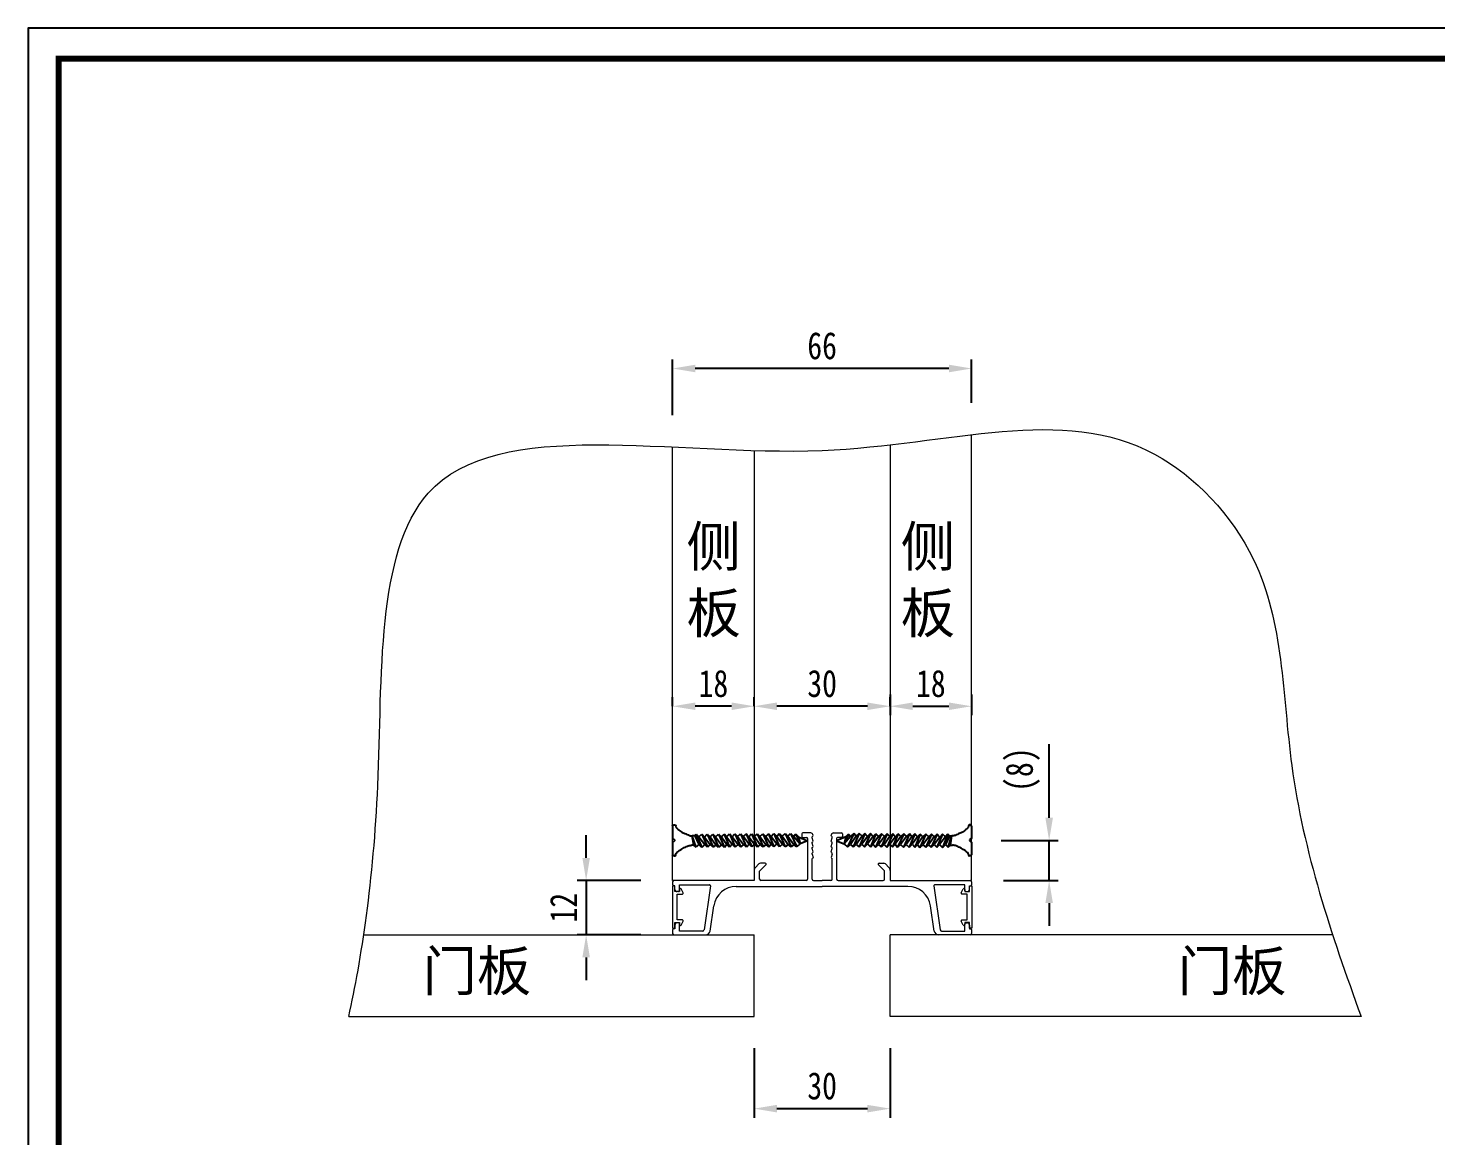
# Model space of a CAD drawing. Header units: millimetres. Extents: x 0 to 1097966, y -63096 to 223085.
# Drawn here: x 337985.2 to 338296, y -58793.3 to -58548.7 of the extents above; entities that cross this region are included whole.
import ezdxf

# ---------------------------------------------------------------- set-up
doc = ezdxf.new("R2010")
doc.units = ezdxf.units.MM
doc.layers.add('C00-00-00', color=7, linetype='Continuous')
doc.layers.add('C35-35-35', color=7, linetype='Continuous', true_color=0x353535)
doc.styles.add('TEXT', font='', dxfattribs={"width": 0.8})
doc.styles.add('宋体', font='')
doc.styles.get('TEXT').set_extended_font_data('SimSun')
doc.styles.get('宋体').set_extended_font_data('SimSun')
doc.dimstyles.new('副本 (2) (2) ISO-25', dxfattribs={"dimtxt": 18, "dimasz": 13, "dimexe": 6, "dimexo": 12, "dimgap": 6, "dimtad": 1, "dimtxsty": 'TEXT', "dimcen": 2.5, "dimclrd": 5, "dimclre": 5, "dimclrt": 5, "dimadec": 0, "dimazin": 0, "dimtfac": 1, "dimtmove": 0, "dimatfit": 3, "dimldrblk": 'BOXFILLED', "dimfxl": 1.25, "dimarcsym": 0})

# ---------------------------------------------------------------- blocks, each defined once
blk = doc.blocks.new('ftgwqr w')
at = {"lineweight": 0}
for p, q in [((338423.69, -57902.59), (338423.49, -57902.59)), ((338423.69, -57903.39), (338423.69, -57902.59)), ((338424.49, -57903.89), (338424.19, -57903.89)), ((338454.31, -57901.44), (338456.21, -57901.44)), ((338458.11, -57901.44), (338456.21, -57901.44)), ((338487.93, -57903.89), (338488.23, -57903.89)), ((338488.73, -57903.39), (338488.73, -57902.59)), ((338488.73, -57902.59), (338488.93, -57902.59)), ((338423.69, -57912.09), (338423.49, -57912.09)), ((338423.69, -57911.29), (338423.69, -57912.09)), ((338424.49, -57910.79), (338424.19, -57910.79)), ((338487.93, -57910.79), (338488.23, -57910.79)), ((338488.73, -57911.29), (338488.73, -57912.09)), ((338488.73, -57912.09), (338488.93, -57912.09))]:
    blk.add_line(p, q, dxfattribs=at)
for centre, radius, start, end in [((338423.49, -57902.29), 0.3, 202.4943, 270), ((338424.19, -57903.39), 0.5, 180, 270), ((338424.49, -57903.69), 0.2, 270, 0), ((338487.93, -57903.69), 0.2, 180, 270), ((338488.23, -57903.39), 0.5, 270, 0), ((338488.93, -57902.29), 0.3, 270, 337.5057), ((338423.49, -57912.39), 0.3, 90, 157.5057), ((338424.19, -57911.29), 0.5, 90, 180), ((338424.49, -57910.99), 0.2, 0, 90), ((338487.93, -57910.99), 0.2, 90, 180), ((338488.23, -57911.29), 0.5, 0, 90), ((338488.93, -57912.39), 0.3, 22.4943, 90)]:
    blk.add_arc(centre, radius, start, end, dxfattribs=at)
at = {"layer": 'C00-00-00', "lineweight": 0}
for p, q in [((338451.73, -57891.14), (338451.73, -57891.74)), ((338453.69, -57890.94), (338451.93, -57890.94)), ((338451.93, -57891.94), (338452.81, -57891.94)), ((338454.01, -57891.77), (338454.17, -57891.68)), ((338454.01, -57891.99), (338454.01, -57891.77)), ((338454.23, -57892.73), (338454.01, -57891.99)), ((338454.23, -57891.51), (338454.17, -57891.3)), ((338454.17, -57891.68), (338454.23, -57891.51)), ((338458.19, -57891.51), (338458.24, -57891.3)), ((338458.24, -57891.68), (338458.19, -57891.51)), ((338458.19, -57892.73), (338458.41, -57891.99)), ((338458.41, -57891.77), (338458.24, -57891.68)), ((338458.41, -57891.99), (338458.41, -57891.77)), ((338458.72, -57890.94), (338460.49, -57890.94)), ((338460.49, -57891.94), (338459.61, -57891.94)), ((338460.69, -57891.14), (338460.69, -57891.74)), ((338453.01, -57892.14), (338453.01, -57901.14)), ((338454.01, -57892.99), (338454.17, -57892.88)), ((338454.01, -57893.16), (338454.01, -57892.99)), ((338454.23, -57893.9), (338454.01, -57893.16)), ((338454.01, -57894.16), (338454.17, -57894.1)), ((338454.01, -57894.36), (338454.01, -57894.16)), ((338454.23, -57895.1), (338454.01, -57894.36)), ((338454.17, -57892.88), (338454.23, -57892.73)), ((338454.17, -57894.1), (338454.23, -57893.9)), ((338454.17, -57895.27), (338454.23, -57895.1)), ((338458.24, -57892.88), (338458.19, -57892.73)), ((338458.19, -57893.9), (338458.41, -57893.16)), ((338458.24, -57894.1), (338458.19, -57893.9)), ((338458.19, -57895.1), (338458.41, -57894.36)), ((338458.24, -57895.27), (338458.19, -57895.1)), ((338458.41, -57892.99), (338458.24, -57892.88)), ((338458.41, -57894.16), (338458.24, -57894.1)), ((338458.41, -57893.16), (338458.41, -57892.99)), ((338458.41, -57894.36), (338458.41, -57894.16)), ((338459.41, -57892.14), (338459.41, -57901.14)), ((338442.25, -57897.79), (338441.49, -57898.55)), ((338442.47, -57899.27), (338443.77, -57897.98)), ((338443.63, -57897.64), (338442.6, -57897.64)), ((338454.01, -57895.38), (338454.17, -57895.27)), ((338454.01, -57895.59), (338454.01, -57895.38)), ((338454.01, -57895.59), (338454.23, -57896.33)), ((338454.17, -57896.49), (338454.01, -57896.59)), ((338454.01, -57901.14), (338454.01, -57896.59)), ((338454.23, -57896.33), (338454.17, -57896.49)), ((338458.41, -57895.59), (338458.19, -57896.33)), ((338458.19, -57896.33), (338458.24, -57896.49)), ((338458.41, -57895.38), (338458.24, -57895.27)), ((338458.24, -57896.49), (338458.41, -57896.59)), ((338458.41, -57895.59), (338458.41, -57895.38)), ((338458.41, -57901.14), (338458.41, -57896.59)), ((338469.95, -57899.27), (338468.64, -57897.98)), ((338468.78, -57897.64), (338469.81, -57897.64)), ((338470.17, -57897.79), (338470.92, -57898.55)), ((338441.21, -57899.25), (338441.21, -57901.44)), ((338442.41, -57899.38), (338442.47, -57899.27)), ((338442.41, -57901.14), (338442.41, -57899.38)), ((338470, -57899.38), (338469.95, -57899.27)), ((338470, -57901.14), (338470, -57899.38)), ((338471.21, -57899.25), (338471.21, -57901.44)), ((338423.21, -57901.74), (338423.21, -57902.4)), ((338432.17, -57901.44), (338423.51, -57901.44)), ((338424.69, -57903.69), (338424.69, -57902.39)), ((338424.69, -57902.39), (338431.35, -57902.39)), ((338431.55, -57902.62), (338430.13, -57912.34)), ((338441.21, -57901.44), (338432.17, -57901.44)), ((338437.25, -57902.75), (338456.21, -57902.75)), ((338452.71, -57901.44), (338442.71, -57901.44)), ((338475.16, -57902.75), (338456.21, -57902.75)), ((338459.71, -57901.44), (338469.7, -57901.44)), ((338471.21, -57901.44), (338480.24, -57901.44)), ((338480.24, -57901.44), (338488.91, -57901.44)), ((338480.87, -57902.62), (338482.29, -57912.34)), ((338487.73, -57902.39), (338481.06, -57902.39)), ((338487.73, -57903.69), (338487.73, -57902.39)), ((338489.21, -57901.74), (338489.21, -57902.4)), ((338431.46, -57912.59), (338432.31, -57907)), ((338480.96, -57912.59), (338480.11, -57907)), ((338423.21, -57912.27), (338423.21, -57913.14)), ((338423.51, -57913.44), (338430.47, -57913.44)), ((338424.69, -57912.6), (338424.69, -57910.99)), ((338429.83, -57912.6), (338424.69, -57912.6)), ((338488.91, -57913.44), (338481.95, -57913.44)), ((338482.59, -57912.6), (338487.73, -57912.6)), ((338487.73, -57912.6), (338487.73, -57910.99)), ((338489.21, -57912.27), (338489.21, -57913.14))]:
    blk.add_line(p, q, dxfattribs=at)
for centre, radius, start, end in [((338451.93, -57891.14), 0.2, 90, 180), ((338451.93, -57891.74), 0.2, 180, 270), ((338452.81, -57892.14), 0.2, 0, 90), ((338453.69, -57891.44), 0.5, 15.2551, 90), ((338458.72, -57891.44), 0.5, 90, 164.7449), ((338459.61, -57892.14), 0.2, 90, 180), ((338460.49, -57891.14), 0.2, 0, 90), ((338460.49, -57891.74), 0.2, 270, 0), ((338442.6, -57898.14), 0.5, 90, 135.5256), ((338443.63, -57897.84), 0.2, 314.5993, 90), ((338468.78, -57897.84), 0.2, 90, 225.4007), ((338469.81, -57898.14), 0.5, 44.4744, 90), ((338442.21, -57899.25), 1, 135.5256, 180), ((338442.71, -57901.14), 0.3, 180, 270), ((338452.71, -57901.14), 0.3, 270, 0), ((338454.31, -57901.14), 0.3, 180, 270), ((338458.11, -57901.14), 0.3, 270, 0), ((338459.71, -57901.14), 0.3, 180, 270), ((338469.7, -57901.14), 0.3, 270, 0), ((338470.21, -57899.25), 1, 0, 44.4744), ((338423.51, -57901.74), 0.3, 90, 180), ((338431.35, -57902.59), 0.2, 351.6564, 90), ((338437.25, -57907.75), 5, 90, 171.335), ((338475.16, -57907.75), 5, 8.665, 90), ((338481.06, -57902.59), 0.2, 90, 188.3436), ((338488.91, -57901.74), 0.3, 0, 90), ((338423.51, -57913.14), 0.3, 180, 270), ((338429.83, -57912.3), 0.3, 270, 351.6564), ((338430.47, -57912.44), 1, 270, 351.335), ((338481.95, -57912.44), 1, 188.665, 270), ((338482.59, -57912.3), 0.3, 188.3436, 270), ((338488.91, -57913.14), 0.3, 270, 0)]:
    blk.add_arc(centre, radius, start, end, dxfattribs=at)
at = {"layer": 'C35-35-35', "color": 40, "lineweight": 0, "true_color": 0xf8d731}
for p, q in [((338423.69, -57902.59), (338423.19, -57902.59)), ((338423.19, -57902.59), (338423.19, -57911.99)), ((338423.69, -57903.89), (338423.69, -57902.59)), ((338424.69, -57903.89), (338423.69, -57903.89)), ((338424.19, -57910.14), (338424.19, -57904.44)), ((338424.19, -57904.44), (338425.35, -57904.44)), ((338424.69, -57903.39), (338424.69, -57903.89)), ((338425.53, -57904.14), (338425.06, -57903.29)), ((338486.89, -57904.14), (338487.36, -57903.29)), ((338488.23, -57904.44), (338487.07, -57904.44)), ((338487.73, -57903.39), (338487.73, -57903.89)), ((338487.73, -57903.89), (338488.73, -57903.89)), ((338488.23, -57910.14), (338488.23, -57904.44)), ((338488.73, -57903.89), (338488.73, -57902.59)), ((338488.73, -57902.59), (338489.23, -57902.59)), ((338489.23, -57902.59), (338489.23, -57911.99)), ((338425.35, -57910.14), (338424.19, -57910.14)), ((338425.06, -57911.28), (338425.53, -57910.43)), ((338487.36, -57911.28), (338486.89, -57910.43)), ((338487.07, -57910.14), (338488.23, -57910.14)), ((338423.19, -57911.99), (338423.69, -57911.99)), ((338423.69, -57911.99), (338423.69, -57910.69)), ((338423.69, -57910.69), (338424.69, -57910.69)), ((338424.69, -57910.69), (338424.69, -57911.19)), ((338488.73, -57910.69), (338487.73, -57910.69)), ((338487.73, -57910.69), (338487.73, -57911.19)), ((338488.73, -57911.99), (338488.73, -57910.69)), ((338489.23, -57911.99), (338488.73, -57911.99))]:
    blk.add_line(p, q, dxfattribs=at)
for centre, start, end in [((338424.89, -57903.39), 28.6807, 180), ((338425.35, -57904.24), 270, 28.6807), ((338487.07, -57904.24), 151.3193, 270), ((338487.53, -57903.39), 0, 151.3193), ((338425.35, -57910.34), 331.3193, 90), ((338487.07, -57910.34), 90, 208.6807), ((338424.89, -57911.19), 180, 331.3193), ((338487.53, -57911.19), 208.6807, 0)]:
    blk.add_arc(centre, 0.2, start, end, dxfattribs=at)
blk = doc.blocks.new('*D736')
at = {"color": 5, "lineweight": -2, "transparency": 16777216}
for p, q in [((338145.49, -58773.92), (338145.49, -58789.3)), ((338175.49, -58773.92), (338175.49, -58789.3)), ((338150.49, -58787.3), (338170.49, -58787.3))]:
    blk.add_line(p, q, dxfattribs=at)
at = {"color": 5, "transparency": 16777216}
for points in [[(338150.49, -58786.47), (338150.49, -58788.13), (338145.49, -58787.3)], [(338170.49, -58786.47), (338170.49, -58788.13), (338175.49, -58787.3)]]:
    blk.add_solid(points, dxfattribs=at)
at = {"layer": 'Defpoints', "color": 0, "transparency": 16777216}
for p in [(338145.49, -58766.92), (338175.49, -58766.92), (338175.49, -58787.3)]:
    blk.add_point(p, dxfattribs=at)
at = {"color": 5, "lineweight": 13, "transparency": 16777216, "insert": (338160.49, -58782.3), "char_height": 6, "attachment_point": 5, "style": 'TEXT'}
blk.add_mtext('30', dxfattribs=at)
blk = doc.blocks.new('_BoxFilled')
at = {"color": 0, "linetype": 'ByBlock', "lineweight": -2}
blk.add_line((-0.5, 0), (-1, 0), dxfattribs=at)
at = {"color": 0, "linetype": 'ByBlock'}
blk.add_solid([(-0.5, 0.5), (0.5, 0.5), (-0.5, -0.5), (0.5, -0.5)], dxfattribs=at)
blk = doc.blocks.new('*D737')
at = {"color": 5, "lineweight": -2, "transparency": 16777216}
for p, q in [((338108.39, -58731.92), (338108.39, -58726.92)), ((338120.49, -58736.92), (338106.39, -58736.92)), ((338108.39, -58736.92), (338108.39, -58748.92)), ((338120.49, -58748.92), (338106.39, -58748.92)), ((338108.39, -58753.92), (338108.39, -58758.92))]:
    blk.add_line(p, q, dxfattribs=at)
at = {"color": 5, "transparency": 16777216}
for points in [[(338107.56, -58731.92), (338109.22, -58731.92), (338108.39, -58736.92)], [(338107.56, -58753.92), (338109.22, -58753.92), (338108.39, -58748.92)]]:
    blk.add_solid(points, dxfattribs=at)
at = {"layer": 'Defpoints', "color": 0, "transparency": 16777216}
for p in [(338127.49, -58736.92), (338108.39, -58748.92), (338127.49, -58748.92)]:
    blk.add_point(p, dxfattribs=at)
at = {"color": 5, "lineweight": 13, "transparency": 16777216, "insert": (338103.39, -58742.92), "char_height": 6, "attachment_point": 5, "rotation": 90, "style": 'TEXT'}
blk.add_mtext('12', dxfattribs=at)
blk = doc.blocks.new('*D738')
at = {"color": 5, "lineweight": -2, "transparency": 16777216}
for p, q in [((338127.49, -58634.21), (338127.49, -58621.87)), ((338193.49, -58631.48), (338193.49, -58621.87)), ((338188.49, -58623.87), (338132.49, -58623.87))]:
    blk.add_line(p, q, dxfattribs=at)
at = {"color": 5, "transparency": 16777216}
for points in [[(338132.49, -58623.04), (338132.49, -58624.7), (338127.49, -58623.87)], [(338188.49, -58623.04), (338188.49, -58624.7), (338193.49, -58623.87)]]:
    blk.add_solid(points, dxfattribs=at)
at = {"layer": 'Defpoints', "color": 0, "transparency": 16777216}
for p in [(338127.49, -58623.87), (338193.49, -58638.48), (338127.49, -58641.21)]:
    blk.add_point(p, dxfattribs=at)
at = {"color": 5, "lineweight": 13, "transparency": 16777216, "insert": (338160.49, -58618.87), "char_height": 6, "attachment_point": 5, "style": 'TEXT'}
blk.add_mtext('66', dxfattribs=at)
blk = doc.blocks.new('*D739')
at = {"color": 5, "lineweight": -2, "transparency": 16777216}
for p, q in [((338175.49, -58695.82), (338175.49, -58700.45)), ((338193.49, -58695.82), (338193.49, -58700.45)), ((338180.49, -58698.45), (338188.49, -58698.45))]:
    blk.add_line(p, q, dxfattribs=at)
at = {"color": 5, "transparency": 16777216}
for points in [[(338180.49, -58697.62), (338180.49, -58699.28), (338175.49, -58698.45)], [(338188.49, -58697.62), (338188.49, -58699.28), (338193.49, -58698.45)]]:
    blk.add_solid(points, dxfattribs=at)
at = {"layer": 'Defpoints', "color": 0, "transparency": 16777216}
for p in [(338175.49, -58688.82), (338193.49, -58688.82), (338193.49, -58698.45)]:
    blk.add_point(p, dxfattribs=at)
at = {"color": 5, "lineweight": 13, "transparency": 16777216, "insert": (338184.49, -58693.45), "char_height": 6, "attachment_point": 5, "style": 'TEXT'}
blk.add_mtext('18', dxfattribs=at)
blk = doc.blocks.new('*D740')
at = {"color": 5, "lineweight": -2, "transparency": 16777216}
for p, q in [((338145.49, -58698.45), (338145.49, -58696.45)), ((338175.49, -58698.45), (338175.49, -58696.45)), ((338170.49, -58698.45), (338150.49, -58698.45))]:
    blk.add_line(p, q, dxfattribs=at)
at = {"color": 5, "transparency": 16777216}
for points in [[(338150.49, -58697.62), (338150.49, -58699.28), (338145.49, -58698.45)], [(338170.49, -58697.62), (338170.49, -58699.28), (338175.49, -58698.45)]]:
    blk.add_solid(points, dxfattribs=at)
at = {"layer": 'Defpoints', "color": 0, "transparency": 16777216}
for p in [(338145.49, -58698.45), (338145.49, -58698.45), (338175.49, -58698.45)]:
    blk.add_point(p, dxfattribs=at)
at = {"color": 5, "lineweight": 13, "transparency": 16777216, "insert": (338160.49, -58693.45), "char_height": 6, "attachment_point": 5, "style": 'TEXT'}
blk.add_mtext('30', dxfattribs=at)
blk = doc.blocks.new('*D741')
at = {"color": 5, "lineweight": -2, "transparency": 16777216}
for p, q in [((338127.49, -58698.45), (338127.49, -58696.45)), ((338145.49, -58698.45), (338145.49, -58696.45)), ((338140.49, -58698.45), (338132.49, -58698.45))]:
    blk.add_line(p, q, dxfattribs=at)
at = {"color": 5, "transparency": 16777216}
for points in [[(338132.49, -58697.62), (338132.49, -58699.28), (338127.49, -58698.45)], [(338140.49, -58697.62), (338140.49, -58699.28), (338145.49, -58698.45)]]:
    blk.add_solid(points, dxfattribs=at)
at = {"layer": 'Defpoints', "color": 0, "transparency": 16777216}
for p in [(338127.49, -58698.45), (338127.49, -58698.45), (338145.49, -58698.45)]:
    blk.add_point(p, dxfattribs=at)
at = {"color": 5, "lineweight": 13, "transparency": 16777216, "insert": (338136.49, -58693.45), "char_height": 6, "attachment_point": 5, "style": 'TEXT'}
blk.add_mtext('18', dxfattribs=at)
blk = doc.blocks.new('argwdat hwrthw')
at = {"color": 241, "true_color": 0xf7abae}
for p, q in [((338165.74, -58308), (338163.69, -58308.88)), ((338166.32, -58307.36), (338165.34, -58309.52)), ((338166.75, -58307.88), (338165.34, -58309.52)), ((338165.74, -58308), (338165.34, -58309.52)), ((338166.32, -58307.36), (338165.74, -58308)), ((338167.45, -58307.26), (338166.11, -58310.2)), ((338166.32, -58307.36), (338166.75, -58307.88)), ((338168.03, -58307.85), (338166.73, -58309.67)), ((338167.45, -58307.26), (338166.75, -58307.88)), ((338168.69, -58307.27), (338167.36, -58310.2)), ((338168.03, -58307.85), (338167.45, -58307.26)), ((338169.34, -58307.86), (338168.01, -58309.64)), ((338168.69, -58307.27), (338168.03, -58307.85)), ((338169.95, -58307.28), (338168.64, -58310.17)), ((338169.34, -58307.86), (338168.69, -58307.27)), ((338170.52, -58307.88), (338169.25, -58309.62)), ((338169.95, -58307.28), (338169.34, -58307.86)), ((338171.17, -58307.26), (338169.87, -58310.19)), ((338170.52, -58307.88), (338169.95, -58307.28)), ((338171.17, -58307.26), (338170.52, -58307.88)), ((338171.77, -58307.92), (338170.53, -58309.55)), ((338172.35, -58307.29), (338171.13, -58310.17)), ((338171.77, -58307.92), (338171.17, -58307.26)), ((338172.93, -58307.88), (338171.71, -58309.59)), ((338171.77, -58307.92), (338172.35, -58307.29)), ((338173.59, -58307.3), (338172.26, -58310.24)), ((338172.93, -58307.88), (338172.35, -58307.29)), ((338174.24, -58307.89), (338172.92, -58309.67)), ((338173.59, -58307.3), (338172.93, -58307.88)), ((338174.85, -58307.31), (338173.54, -58310.21)), ((338174.24, -58307.89), (338173.59, -58307.3)), ((338175.42, -58307.92), (338174.15, -58309.66)), ((338174.85, -58307.31), (338174.24, -58307.89)), ((338176.07, -58307.3), (338174.77, -58310.23)), ((338175.42, -58307.92), (338174.85, -58307.31)), ((338176.07, -58307.3), (338175.42, -58307.92)), ((338176.67, -58307.95), (338175.43, -58309.58)), ((338177.25, -58307.32), (338176.03, -58310.2)), ((338176.67, -58307.95), (338176.07, -58307.3)), ((338177.84, -58307.92), (338176.56, -58309.67)), ((338176.67, -58307.95), (338177.25, -58307.32)), ((338178.49, -58307.33), (338177.16, -58310.27)), ((338177.84, -58307.92), (338177.25, -58307.32)), ((338179.14, -58307.93), (338177.82, -58309.7)), ((338178.49, -58307.33), (338177.84, -58307.92)), ((338179.75, -58307.34), (338178.44, -58310.24)), ((338179.14, -58307.93), (338178.49, -58307.33)), ((338180.32, -58307.95), (338179.05, -58309.69)), ((338179.75, -58307.34), (338179.14, -58307.93)), ((338180.97, -58307.33), (338179.67, -58310.26)), ((338180.32, -58307.95), (338179.75, -58307.34)), ((338180.97, -58307.33), (338180.32, -58307.95)), ((338181.57, -58307.98), (338180.33, -58309.62)), ((338182.15, -58307.36), (338180.93, -58310.24)), ((338181.57, -58307.98), (338180.97, -58307.33)), ((338182.74, -58307.95), (338181.51, -58309.66)), ((338181.57, -58307.98), (338182.15, -58307.36)), ((338183.39, -58307.37), (338182.06, -58310.3)), ((338182.74, -58307.95), (338182.15, -58307.36)), ((338184.04, -58307.96), (338182.72, -58309.74)), ((338183.39, -58307.37), (338182.74, -58307.95)), ((338184.65, -58307.38), (338183.35, -58310.27)), ((338184.04, -58307.96), (338183.39, -58307.37)), ((338185.23, -58307.98), (338183.96, -58309.72)), ((338184.65, -58307.38), (338184.04, -58307.96)), ((338185.87, -58307.37), (338184.57, -58310.29)), ((338185.23, -58307.98), (338184.65, -58307.38)), ((338185.87, -58307.37), (338185.23, -58307.98)), ((338186.47, -58308.02), (338185.23, -58309.65)), ((338187.05, -58307.39), (338185.83, -58310.27)), ((338186.47, -58308.02), (338185.87, -58307.37)), ((338187.7, -58307.99), (338186.41, -58309.69)), ((338187.05, -58307.39), (338186.47, -58308.02)), ((338188.27, -58307.36), (338187.05, -58310.33)), ((338187.7, -58307.99), (338187.05, -58307.39)), ((338188.61, -58307.78), (338187.69, -58309.66)), ((338188.27, -58307.36), (338187.7, -58307.99)), ((338188.61, -58307.78), (338188.27, -58307.36)), ((338188.29, -58310.25), (338189.15, -58307.78)), ((338188.61, -58307.78), (338189.18, -58307.78)), ((338188.82, -58309.81), (338189.15, -58307.78)), ((338193.25, -58305.35), (338192.94, -58305.35)), ((338193.49, -58305.59), (338193.49, -58308.34)), ((338163.69, -58308.88), (338165.34, -58309.52)), ((338165.34, -58309.52), (338166.11, -58310.2)), ((338166.11, -58310.2), (338166.73, -58309.67)), ((338166.73, -58309.67), (338167.36, -58310.2)), ((338167.36, -58310.2), (338168.01, -58309.64)), ((338168.01, -58309.64), (338168.64, -58310.17)), ((338168.64, -58310.17), (338169.25, -58309.62)), ((338169.25, -58309.62), (338169.87, -58310.19)), ((338169.87, -58310.19), (338170.53, -58309.55)), ((338170.53, -58309.55), (338171.13, -58310.17)), ((338171.13, -58310.17), (338171.71, -58309.59)), ((338171.71, -58309.59), (338172.26, -58310.23)), ((338172.26, -58310.24), (338172.92, -58309.67)), ((338172.92, -58309.67), (338173.54, -58310.21)), ((338173.54, -58310.21), (338174.15, -58309.66)), ((338174.15, -58309.66), (338174.77, -58310.23)), ((338174.77, -58310.23), (338175.43, -58309.58)), ((338175.43, -58309.58), (338176.03, -58310.2)), ((338176.03, -58310.2), (338176.61, -58309.62)), ((338176.61, -58309.62), (338177.16, -58310.27)), ((338177.16, -58310.27), (338177.82, -58309.7)), ((338177.82, -58309.7), (338178.44, -58310.24)), ((338178.44, -58310.24), (338179.05, -58309.69)), ((338179.05, -58309.69), (338179.67, -58310.26)), ((338179.67, -58310.26), (338180.33, -58309.62)), ((338180.33, -58309.62), (338180.93, -58310.24)), ((338180.93, -58310.24), (338181.51, -58309.66)), ((338181.51, -58309.66), (338182.06, -58310.3)), ((338182.06, -58310.3), (338182.72, -58309.74)), ((338182.72, -58309.74), (338183.35, -58310.27)), ((338183.35, -58310.27), (338183.96, -58309.72)), ((338183.96, -58309.72), (338184.57, -58310.29)), ((338184.57, -58310.29), (338185.23, -58309.65)), ((338185.23, -58309.65), (338185.83, -58310.27)), ((338185.83, -58310.27), (338186.41, -58309.69)), ((338186.41, -58309.69), (338187.05, -58310.33)), ((338187.05, -58310.33), (338187.69, -58309.66)), ((338187.69, -58309.66), (338188.29, -58310.25)), ((338188.29, -58310.25), (338188.82, -58309.81)), ((338188.82, -58309.81), (338189.24, -58309.81)), ((338193.49, -58309.18), (338193.49, -58311.96)), ((338193.25, -58312.2), (338192.95, -58312.2))]:
    blk.add_line(p, q, dxfattribs=at)
for centre, radius, start, end in [((338192.94, -58305.43), 0.08, 90, 167.9027), ((338193.25, -58305.59), 0.24, 0, 90), ((338193.41, -58308.34), 0.08, 287.2356, 360), ((338193.41, -58309.18), 0.08, 0, 74.4506), ((338192.95, -58312.12), 0.08, 188.2798, 270), ((338193.25, -58311.96), 0.24, 270, 0)]:
    blk.add_arc(centre, radius, start, end, dxfattribs=at)
for points, knots in [([(338192.86, -58305.41), (338192.82, -58305.58), (338192.75, -58305.9), (338192.41, -58306.2), (338192.07, -58306.5), (338191.67, -58306.78), (338191.24, -58307.07), (338190.77, -58307.25), (338190.35, -58307.45), (338189.78, -58307.68), (338189.72, -58307.7), (338189.25, -58307.79), (338189.16, -58307.78), (338189.15, -58307.78)], [0.392141, 0.392141, 0.392141, 0.392141, 3.552172, 6.37696, 8.677507, 11.984266, 15.515072, 18.44726, 21.240103, 24.819295, 27.465268, 29.006175, 29.136231, 29.136231, 29.136231, 29.136231]), ([(338193.43, -58308.41), (338193.4, -58308.42), (338193.27, -58308.47), (338193.1, -58308.57), (338193.02, -58308.79), (338193.13, -58308.95), (338193.27, -58309.05), (338193.38, -58309.09), (338193.43, -58309.1)], [0.655323, 0.655323, 0.655323, 0.655323, 1.289019, 3.268632, 4.193481, 5.314962, 6.534187, 7.47344, 7.47344, 7.47344, 7.47344]), ([(338192.87, -58312.13), (338192.85, -58312.03), (338192.81, -58311.78), (338192.54, -58311.42), (338192.14, -58311.05), (338191.65, -58310.76), (338191.17, -58310.45), (338190.69, -58310.26), (338190.26, -58310.05), (338189.84, -58309.93), (338189.51, -58309.82), (338189.31, -58309.81), (338189.24, -58309.81)], [0.426573, 0.426573, 0.426573, 0.426573, 2.362441, 5.114257, 8.601684, 12.477225, 15.889686, 19.239897, 22.172085, 24.854682, 27.42617, 28.618001, 28.618001, 28.618001, 28.618001])]:
    blk.add_open_spline(points, degree=3, knots=knots, dxfattribs=at)
blk = doc.blocks.new('*D771')
at = {"color": 5, "lineweight": -2, "transparency": 16777216}
for p, q in [((338210.6, -58723.08), (338210.6, -58706.8)), ((338200.04, -58728.08), (338212.6, -58728.08)), ((338210.6, -58736.92), (338210.6, -58728.08)), ((338200.49, -58736.92), (338212.6, -58736.92)), ((338210.6, -58741.92), (338210.6, -58746.92))]:
    blk.add_line(p, q, dxfattribs=at)
at = {"color": 5, "transparency": 16777216}
for points in [[(338209.77, -58723.08), (338211.43, -58723.08), (338210.6, -58728.08)], [(338209.77, -58741.92), (338211.43, -58741.92), (338210.6, -58736.92)]]:
    blk.add_solid(points, dxfattribs=at)
at = {"layer": 'Defpoints', "color": 0, "transparency": 16777216}
for p in [(338193.04, -58728.08), (338210.6, -58728.08), (338193.49, -58736.92)]:
    blk.add_point(p, dxfattribs=at)
at = {"color": 5, "transparency": 16777216, "insert": (338204.8, -58712.44), "char_height": 6, "attachment_point": 5, "rotation": 90, "style": 'TEXT'}
blk.add_mtext('(8)', dxfattribs=at)

msp = doc.modelspace()

# ---------------------------------------------------------------- linework, layer by layer
at = {"color": 251, "lineweight": 0, "true_color": 0x636466}
for p, q in [((338175.49, -58640.719), (338175.49, -58736.921)), ((338193.49, -58736.921), (338193.49, -58638.446)), ((338127.49, -58736.921), (338127.49, -58641.206)), ((338145.49, -58641.977), (338145.49, -58736.921)), ((338145.49, -58736.921), (338127.49, -58736.921)), ((338175.49, -58736.921), (338193.49, -58736.921)), ((338059.296, -58748.921), (338145.49, -58748.921)), ((338145.49, -58766.921), (338145.49, -58748.921)), ((338273.248, -58748.921), (338175.49, -58748.921)), ((338175.49, -58766.921), (338175.49, -58748.921)), ((338055.995, -58766.921), (338145.49, -58766.921)), ((338279.451, -58766.921), (338175.49, -58766.921))]:
    msp.add_line(p, q, dxfattribs=at)
msp.add_lwpolyline([(337985.218, -58949.666), (338552.218, -58949.666), (338552.218, -58548.716), (337985.218, -58548.716)], close=True)
at = {"const_width": 1.35}
msp.add_lwpolyline([(337991.968, -58942.916), (338545.468, -58942.916), (338545.468, -58555.466), (337991.968, -58555.466)], close=True, dxfattribs=at)
at = {"color": 251, "lineweight": 13, "true_color": 0x636466}
msp.add_open_spline([(338055.995, -58766.921), (338058.752, -58754.641), (338064.686, -58716.159), (338060.072, -58627.335), (338160.894, -58651.197), (338224.104, -58627.823), (338262.6, -58668.541), (338261.693, -58715.695), (338272.884, -58748.873), (338279.451, -58766.921)], degree=3, knots=[0, 0, 0, 0, 71.0991357, 153.0265253, 262.3191212, 357.0398479, 398.4421162, 457.2401509, 529.1745493, 529.1745493, 529.1745493, 529.1745493], dxfattribs=at)

# ---------------------------------------------------------------- block references
at = {"color": 251, "true_color": 0x636466, "xscale": -1}
msp.add_blockref('argwdat hwrthw', (676320.981, -419.302), dxfattribs=at)
at = {"color": 251, "true_color": 0x636466}
msp.add_blockref('argwdat hwrthw', (0, -419.302), dxfattribs=at)
at = {"lineweight": 13}
msp.add_blockref('ftgwqr w', (-295.718, -835.485), dxfattribs=at)

# ---------------------------------------------------------------- texts
at = {"color": 252, "true_color": 0x939598, "width": 65.8175, "attachment_point": 4, "style": '宋体'}
for s, insert, char_height in [('侧\\P板', (338130.531, -58670.998), 8.804), ('侧\\P板', (338177.821, -58670.998), 8.804), ('门板', (338072.258, -58757.375), 8.8039), ('门板', (338238.964, -58757.375), 8.8039)]:
    msp.add_mtext(s, dxfattribs=dict(at, insert=insert, char_height=char_height))

# ---------------------------------------------------------------- dimensions: what is measured, and where the dimension line sits
at = {"lineweight": 13}
for base, p1, p2, picture, middle in [((338127.49, -58623.869), (338193.49, -58638.484), (338127.49, -58641.206), '*D738', (338160.49, -58618.869)), ((338127.49, -58698.448), (338145.49, -58698.448), (338127.49, -58698.448), '*D741', (338136.49, -58693.448)), ((338145.49, -58698.448), (338175.49, -58698.448), (338145.49, -58698.448), '*D740', (338160.49, -58693.448)), ((338193.49, -58698.448), (338175.49, -58688.82), (338193.49, -58688.82), '*D739', (338184.49, -58693.448)), ((338175.49, -58787.299), (338145.49, -58766.921), (338175.49, -58766.921), '*D736', (338160.49, -58782.299))]:
    dim = msp.add_linear_dim(base=base, p1=p1, p2=p2, dimstyle='副本 (2) (2) ISO-25', override={"dimtxt": 6, "dimasz": 5, "dimexe": 2, "dimexo": 7, "dimgap": 2, "dimfxl": 30, "dimfxlon": 1}, dxfattribs=at)
    dim.commit()
    dim.dimension.update_dxf_attribs({"geometry": picture, "text_midpoint": middle})
at = {"color": 251, "true_color": 0x636466}
dim = msp.add_linear_dim(base=(338210.598, -58728.079), p1=(338193.49, -58736.921), p2=(338193.043, -58728.079), angle=90, text='(8)', dimstyle='副本 (2) (2) ISO-25', override={"dimtxt": 6, "dimasz": 5, "dimexe": 2, "dimexo": 7, "dimgap": 2, "dimfxl": 30, "dimfxlon": 1}, dxfattribs=at)
dim.commit()
dim.dimension.update_dxf_attribs({"geometry": '*D771', "text_midpoint": (338204.798, -58712.439)})
at = {"lineweight": 13}
dim = msp.add_linear_dim(base=(338108.39, -58748.921), p1=(338127.49, -58736.921), p2=(338127.49, -58748.921), angle=90, dimstyle='副本 (2) (2) ISO-25', override={"dimtxt": 6, "dimasz": 5, "dimexe": 2, "dimexo": 7, "dimgap": 2, "dimfxl": 30, "dimfxlon": 1}, dxfattribs=at)
dim.commit()
dim.dimension.update_dxf_attribs({"geometry": '*D737', "text_midpoint": (338103.39, -58742.921)})

doc.saveas('drawing.dxf')
